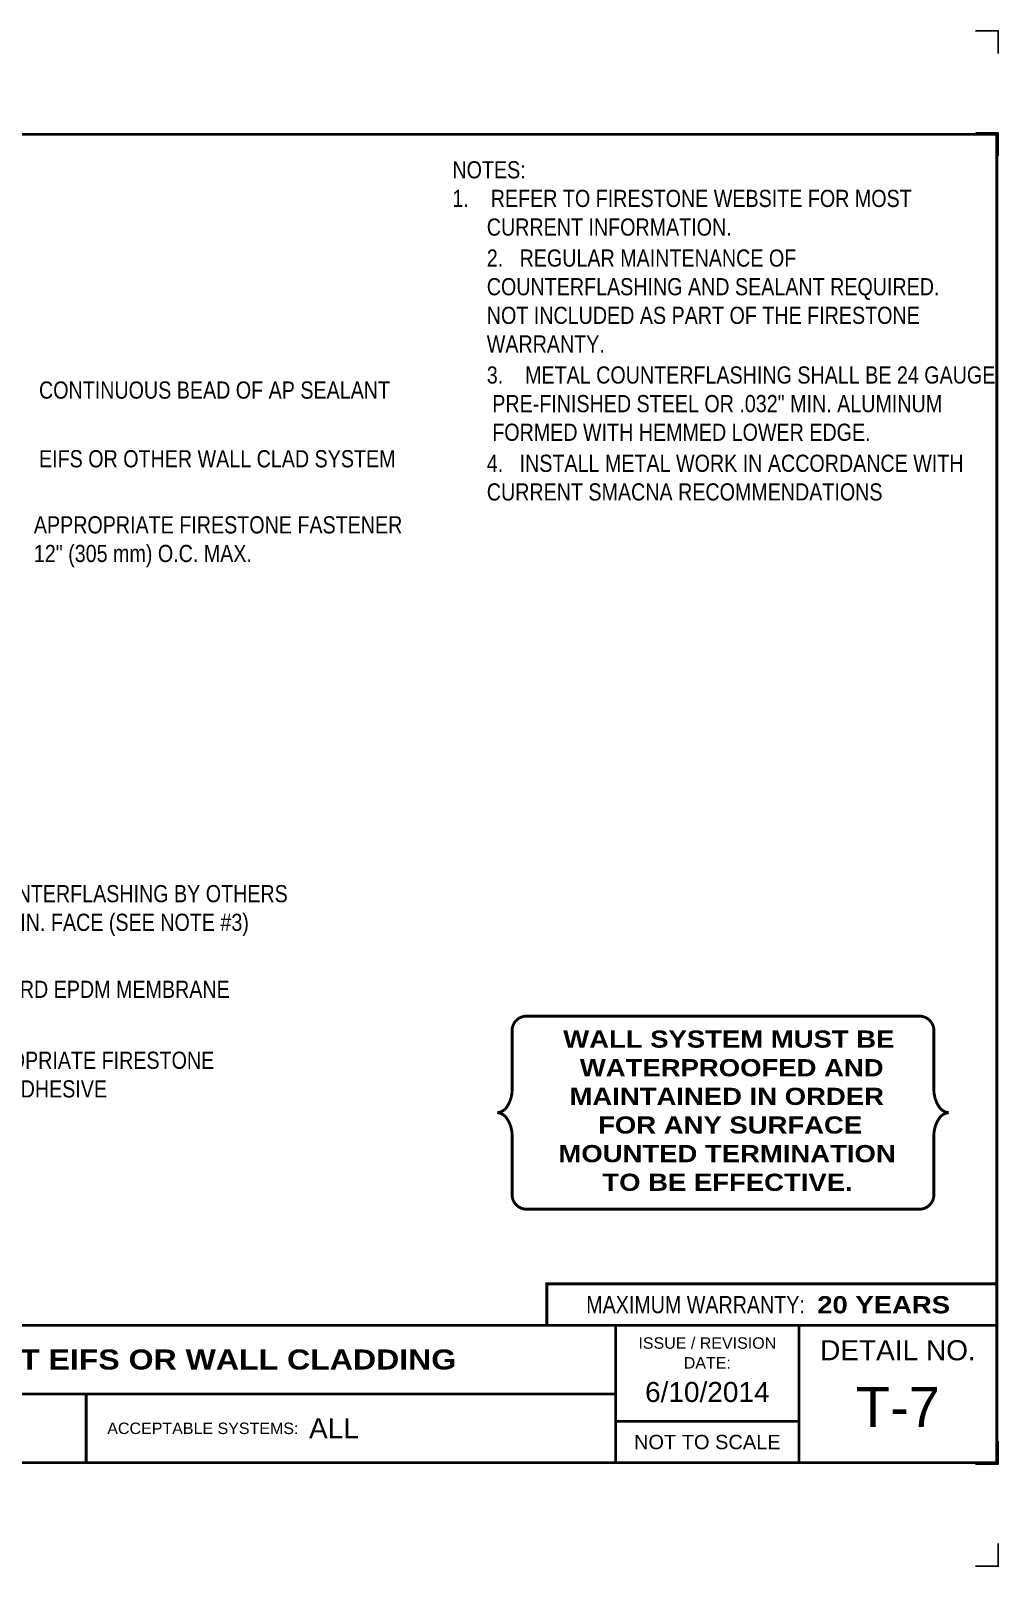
# Model space of a CAD drawing. Header units: inches. Extents: x 277.4 to 297.5, y -59.6 to -42.8.
# Drawn here: x 286.92 to 297.48, y -59.61 to -42.85 of the extents above; entities that cross this region are included whole.
import ezdxf
from ezdxf.enums import TextEntityAlignment as Align

# ---------------------------------------------------------------- set-up
doc = ezdxf.new("R2010")
doc.units = ezdxf.units.IN
doc.header["$MEASUREMENT"] = 0
doc.layers.get('0').update_dxf_attribs({"linetype": 'CONTINUOUS'})
doc.layers.get('DEFPOINTS').update_dxf_attribs({"linetype": 'CONTINUOUS'})
for name, color, linetype in [('FSBP-ANNO-NOTE', 7, 'CONTINUOUS'), ('FSBP-TTLB', 7, 'CONTINUOUS'), ('FSBP-TTLB-BORDER', 7, 'CONTINUOUS'), ('FSBP-TTLB-TEXT', 7, 'CONTINUOUS')]:
    doc.layers.add(name, color=color, linetype=linetype)
doc.styles.add('FSBP_ARIAL', font='arial.ttf')
doc.styles.add('FSBP_ARIAL_BOLD', font='')
doc.styles.add('FSBP_ARIAL_NAR', font='ARIALN.TTF')
doc.styles.get('FSBP_ARIAL_BOLD').set_extended_font_data('Arial Black')

# ---------------------------------------------------------------- blocks, each defined once
blk = doc.blocks.new('TTLB-EPDM_1')
at = {"layer": 'DEFPOINTS', "linetype": 'Continuous', "ltscale": 1.75}
for points in [[(20.01562500000003, 13.88083333333333), (20.01562500000003, 14.13083333333333), (19.76562500000003, 14.13083333333333)], [(20.01562500000003, -2.380833333333342), (20.01562500000003, -2.630833333333342), (19.76562500000003, -2.630833333333342)]]:
    blk.add_lwpolyline(points, dxfattribs=at)
at = {"layer": 'DEFPOINTS', "color": 1}
for points in [[(20.015625, 12.765625), (20.015625, 13.015625), (19.765625, 13.015625)], [(20.015625, -1.265625), (20.015625, -1.515625), (19.765625, -1.515625)]]:
    blk.add_lwpolyline(points, dxfattribs=at)
at = {"layer": 'FSBP-TTLB', "const_width": 0.03125}
blk.add_lwpolyline([(15.09028770518938, 0), (20, 0), (20, 0.4512598240669945), (15.09028770518938, 0.4512598240669945)], close=True, dxfattribs=at)
for points in [[(0, 0), (0, -1.5), (20, -1.5), (20, 0), (0, 0)], [(15.84028770518938, 0), (15.84028770518938, -1.5)], [(17.84110496735593, 0), (17.84110496735593, -1.5)], [(20, 0), (20, -1.5)], [(4.825208527206769, -0.75), (15.84028770518938, -0.75)], [(15.84028770518938, -1.048740175933006), (17.84110496735593, -1.048740175933006)]]:
    blk.add_lwpolyline(points, dxfattribs=at)
at = {"layer": 'FSBP-TTLB-BORDER', "const_width": 0.03125}
blk.add_lwpolyline([(20, 0), (20, 13), (0, 13), (0, 0)], dxfattribs=at)
at = {"layer": 'FSBP-TTLB-TEXT', "const_width": 0.03125}
blk.add_lwpolyline([(10.06152282927678, -0.75), (10.06152282927678, -1.5)], dxfattribs=at)
at = {"layer": 'FSBP-TTLB-TEXT', "style": 'FSBP_ARIAL_NAR'}
blk.add_text('MAXIMUM WARRANTY:', height=0.1875, dxfattribs=at).set_placement((17.90516569312837, 0.2256299120335257), align=Align.MIDDLE_RIGHT)
at = {"layer": 'FSBP-TTLB-TEXT', "style": 'FSBP_ARIAL'}
for s, height, p in [('ISSUE / REVISION', 0.125, (16.84069633627263, -0.1938496373466023)), ('DETAIL NO.', 0.21875, (18.92055248367797, -0.2724398367368792)), ('DATE:', 0.125, (16.84069633627263, -0.409973105348854)), ('NOT TO SCALE', 0.15625, (16.84069633627263, -1.274370087966503))]:
    blk.add_text(s, height=height, dxfattribs=at).set_placement(p, align=Align.MIDDLE_CENTER)
blk.add_text('ACCEPTABLE SYSTEMS:', height=0.125, dxfattribs=at).set_placement((10.29281281591562, -1.125), align=Align.MIDDLE_LEFT)
at = {"layer": 'FSBP-TTLB-TEXT'}
for tag, height, style, p in [('MAXIMUM_WARRANTY', 0.1875, 'FSBP_ARIAL_BOLD', (18.03987100774941, 0.2240244307510579)), ('ACCPT_SYSTEMS', 0.21875, 'FSBP_ARIAL', (12.49438170418193, -1.125))]:
    blk.add_attdef(tag, text='', height=height, dxfattribs=dict(at, style=style)).set_placement(p, align=Align.MIDDLE_LEFT)
for tag, height, style, p in [('DETAIL_DESCP_LINE_1', 0.21875, 'FSBP_ARIAL_BOLD', (10.33118450231211, -0.3736318192489421)), ('ISSUE_REV_DATE', 0.21875, 'FSBP_ARIAL', (16.84069633627263, -0.7282559425942452)), ('DETAIL_NUMBER', 0.4375, 'FSBP_ARIAL', (18.91941590748775, -0.8931630692489421))]:
    blk.add_attdef(tag, text='', height=height, dxfattribs=dict(at, style=style)).set_placement(p, align=Align.MIDDLE_CENTER)

msp = doc.modelspace()

# ---------------------------------------------------------------- linework, layer by layer
at = {"layer": 'FSBP-ANNO-NOTE', "const_width": 0.03125}
msp.add_lwpolyline([(292.1732451632627, -54.41735329367519), (292.1732451632629, -53.75967663769232, -0.414213562373095), (292.3294951632629, -53.60342663769232), (296.6194185077304, -53.60342663769238, -0.414213562373095), (296.7756685077304, -53.75967663769238), (296.7756685077304, -54.41735329367519, 0.1409083258157834), (296.8341161339179, -54.59549434377821, 0.2244532195272858), (296.9381795516308, -54.656775383875, 0.2244532195272858), (296.8341161339179, -54.71805642397179, 0.1409083258157939), (296.7756685077304, -54.89619747407492), (296.7756685077304, -55.55387413005774, -0.414213562373095), (296.6194185077304, -55.71012413005774), (292.3294951632629, -55.71012413005779, -0.414213562373095), (292.1732451632629, -55.55387413005779), (292.1732451632627, -54.89619747407481, 0.1409083258157834), (292.1147975370752, -54.71805642397179, 0.2244532195272858), (292.0107341193623, -54.656775383875, 0.2244532195272858), (292.1147975370752, -54.59549434377821, 0.1409083258157939)], format="xyb", close=True, dxfattribs=at)

# ---------------------------------------------------------------- block references
msp.add_blockref('TTLB-EPDM_1', (277.4627011304549, -56.9773711702308)).add_auto_attribs({'DETAIL_DESCP_LINE_1': 'TERMINATION AT EIFS OR WALL CLADDING', 'ACCPT_SYSTEMS': 'ALL', 'ISSUE_REV_DATE': '6/10/2014', 'DETAIL_NUMBER': 'T-7', 'MAXIMUM_WARRANTY': '20 YEARS'})

# ---------------------------------------------------------------- texts
at = {"layer": 'FSBP-ANNO-NOTE', "style": 'FSBP_ARIAL_NAR'}
for s, p in [('CONTINUOUS BEAD OF AP SEALANT', (287.0105453455359, -46.76908298545125)), ('EIFS OR OTHER WALL CLAD SYSTEM', (287.0105453455359, -47.51908298545125)), ('RUBBERGARD EPDM MEMBRANE', (285.5960553338225, -53.31015201994033))]:
    msp.add_text(s, height=0.1875, dxfattribs=at).set_placement(p, align=Align.MIDDLE_LEFT)
at = {"layer": 'FSBP-ANNO-NOTE', "char_height": 0.1875, "attachment_point": 1}
for s, width, heights, insert, style in [('\\A1;NOTES:\\P\\pi-0.375,l0.375;1.    REFER TO FIRESTONE WEBSITE FOR MOST \\P\\pi0;CURRENT INFORMATION.\\P{\\H0.083333x;\\P\\pi-0.375;}2.   REGULAR MAINTENANCE OF COUNTERFLASHING AND SEALANT REQUIRED.  NOT INCLUDED AS PART OF THE FIRESTONE WARRANTY.{\\H0.083333x;\\P\\P}3.    METAL COUNTERFLASHING SHALL BE 24 GAUGE\\P\\pi0,t0.375; PRE-FINISHED STEEL OR .032" MIN. ALUMINUM\\P FORMED WITH HEMMED LOWER EDGE.{\\H0.083333x;\\P\\pi-0.375,tz;\\P}4.   INSTALL METAL WORK IN ACCORDANCE WITH CURRENT SMACNA RECOMMENDATIONS', 5.726439947411563, [3.77820984896789], (291.5218267385753, -44.27070772856678), 'FSBP_ARIAL_NAR'), ('\\A1;APPROPRIATE FIRESTONE FASTENER \\P12" (305 mm) O.C. MAX.', 5.00594112824183, [0.6832819923984061], (286.9542202766897, -48.14634867335547), 'FSBP_ARIAL_NAR'), ('\\A1;METAL COUNTERFLASHING BY OTHERS \\P3" (76 mm) MIN. FACE (SEE NOTE #3)', 5.00594112824183, [0.6832819923984061], (285.5129448094085, -52.17232151618191), 'FSBP_ARIAL_NAR'), ('\\A1;\\pi0.31206;WALL SYSTEM MUST BE \\P\\pi0.49355;WATERPROOFED AND \\P\\pi0.38048;MAINTAINED IN ORDER \\P\\pi0.69275;FOR ANY SURFACE \\P\\pi0.25975;MOUNTED TERMINATION \\P\\pi0.73879;TO BE EFFECTIVE.', 4.133535161342024, [1.853105191713929], (292.4189312764393, -53.7596766376923), 'FSBP_ARIAL_BOLD'), ('USE APPROPRIATE FIRESTONE BONDING ADHESIVE', 4.057734987007279, [0.5937539391998188], (285.6053611088275, -53.99083512877651), 'FSBP_ARIAL_NAR')]:
    msp.add_mtext_dynamic_manual_height_columns(s, width=width, gutter_width=5, heights=heights, dxfattribs=dict(at, insert=insert, style=style))

doc.saveas('drawing.dxf')
